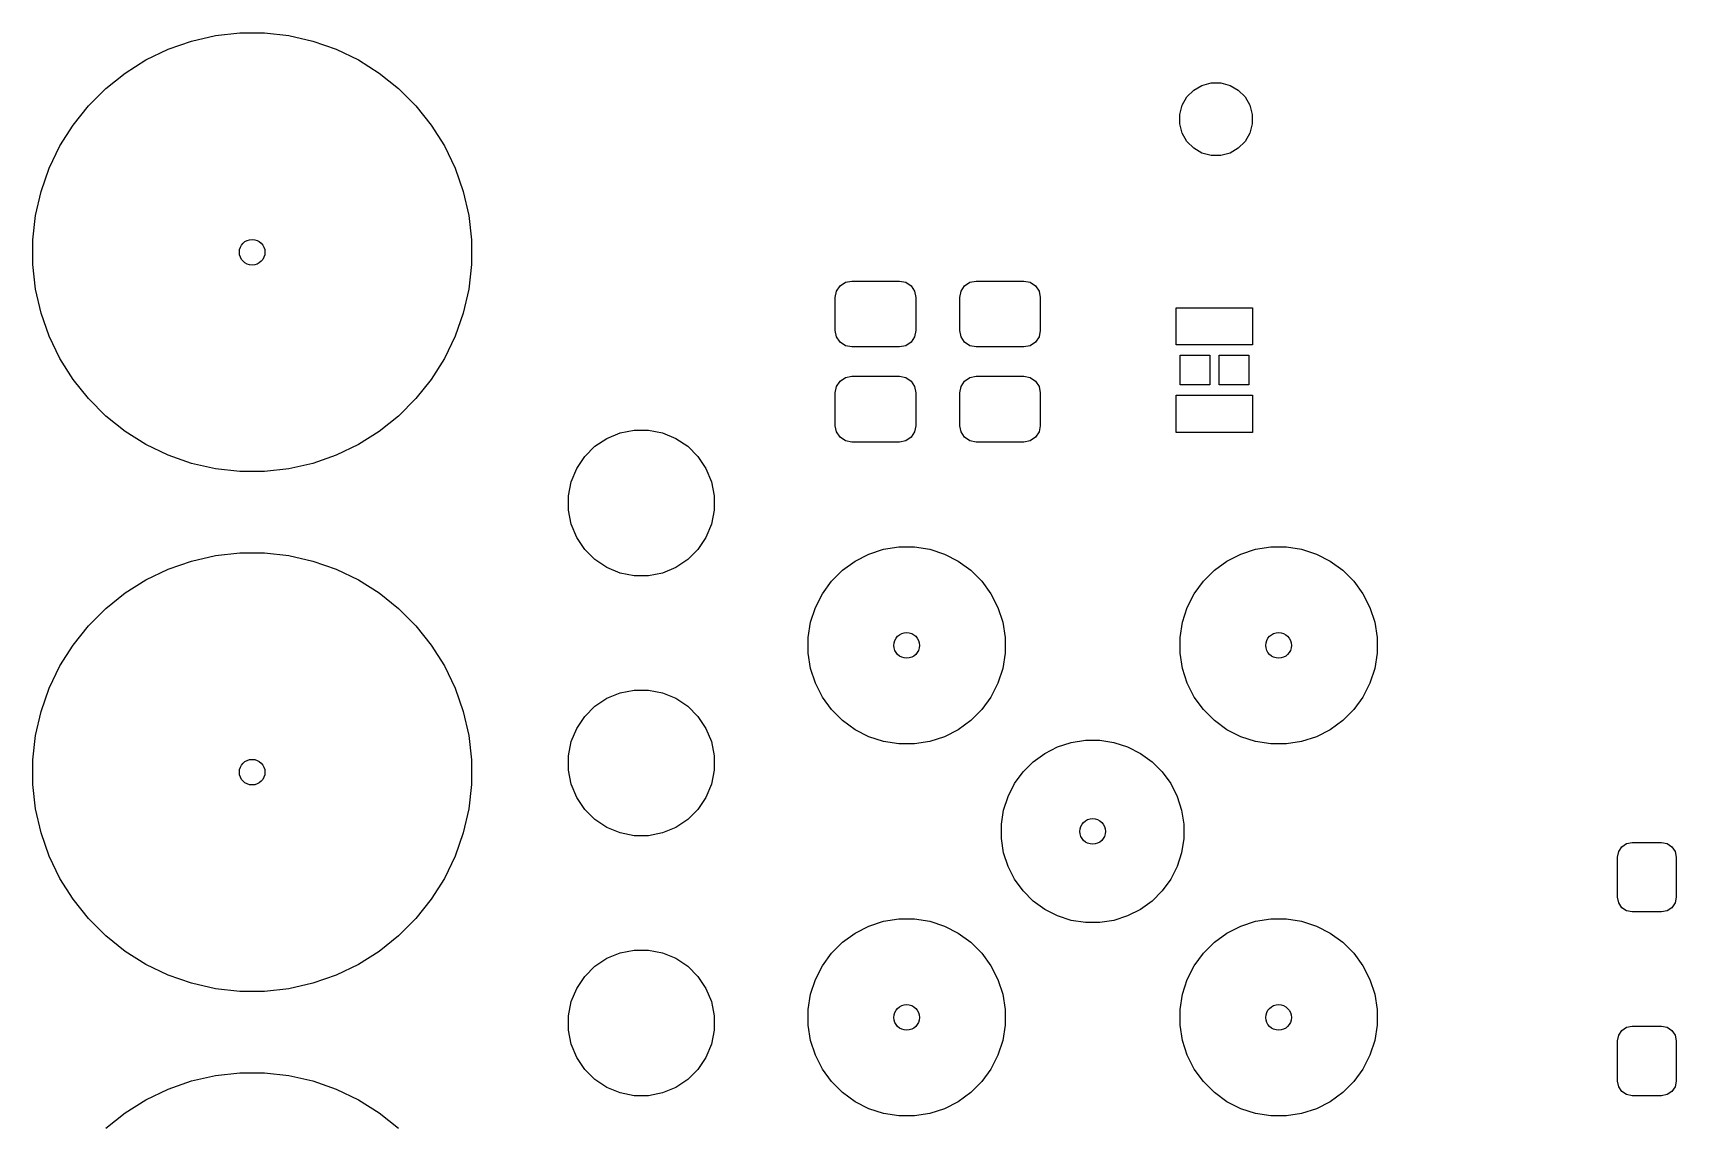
# Model space of a CAD drawing. Extents: x 4.81 to 6.61, y -4.89 to -3.81.
# Drawn here: x 4.814 to 5.698, y -4.397 to -3.811 of the extents above; entities that cross this region are included whole.
import ezdxf

# ---------------------------------------------------------------- set-up
doc = ezdxf.new("R2010")
doc.units = 0
doc.header["$MEASUREMENT"] = 0
doc.layers.add('BLACK', color=7, linetype='CONTINUOUS')

msp = doc.modelspace()

# ---------------------------------------------------------------- linework, layer by layer
at = {"layer": 'BLACK', "linetype": 'CONTINUOUS'}
for p, q in [((4.88712, -3.82018), (4.89962, -3.81581)), ((4.89962, -3.81581), (4.91253, -3.81286)), ((4.91253, -3.81286), (4.92569, -3.81138)), ((4.92569, -3.81138), (4.93894, -3.81138)), ((4.93894, -3.81138), (4.9521, -3.81286)), ((4.9521, -3.81286), (4.96501, -3.81581)), ((4.96501, -3.81581), (4.97752, -3.82018)), ((4.86397, -3.83297), (4.87518, -3.82593)), ((4.87518, -3.82593), (4.88712, -3.82018)), ((4.97752, -3.82018), (4.98945, -3.82593)), ((4.98945, -3.82593), (5.00066, -3.83297)), ((4.85361, -3.84123), (4.86397, -3.83297)), ((5.00066, -3.83297), (5.01102, -3.84123)), ((4.84425, -3.8506), (4.85361, -3.84123)), ((5.01102, -3.84123), (5.02038, -3.8506)), ((5.43502, -3.84579), (5.43865, -3.84215)), ((5.43865, -3.84215), (5.4431, -3.83959)), ((5.4431, -3.83959), (5.44806, -3.83826)), ((5.44806, -3.83826), (5.4532, -3.83826)), ((5.4532, -3.83826), (5.45817, -3.83959)), ((5.45817, -3.83959), (5.46262, -3.84215)), ((5.46262, -3.84215), (5.46625, -3.84579)), ((4.83599, -3.86095), (4.84425, -3.8506)), ((5.02038, -3.8506), (5.02864, -3.86095)), ((5.43112, -3.8552), (5.43245, -3.85024)), ((5.43245, -3.85024), (5.43502, -3.84579)), ((5.46625, -3.84579), (5.46882, -3.85024)), ((5.46882, -3.85024), (5.47015, -3.8552)), ((4.82894, -3.87217), (4.83599, -3.86095)), ((5.02864, -3.86095), (5.03569, -3.87217)), ((5.43112, -3.86034), (5.43112, -3.8552)), ((5.43245, -3.8653), (5.43112, -3.86034)), ((5.47015, -3.86034), (5.46882, -3.8653)), ((5.47015, -3.8552), (5.47015, -3.86034)), ((5.43502, -3.86976), (5.43245, -3.8653)), ((5.43865, -3.87339), (5.43502, -3.86976)), ((5.46625, -3.86976), (5.46262, -3.87339)), ((5.46882, -3.8653), (5.46625, -3.86976)), ((4.8232, -3.8841), (4.82894, -3.87217)), ((5.03569, -3.87217), (5.04144, -3.8841)), ((5.4431, -3.87596), (5.43865, -3.87339)), ((5.44806, -3.87729), (5.4431, -3.87596)), ((5.4532, -3.87729), (5.44806, -3.87729)), ((5.45817, -3.87596), (5.4532, -3.87729)), ((5.46262, -3.87339), (5.45817, -3.87596)), ((4.81882, -3.8966), (4.8232, -3.8841)), ((5.04144, -3.8841), (5.04581, -3.8966)), ((4.81588, -3.90952), (4.81882, -3.8966)), ((5.04581, -3.8966), (5.04876, -3.90952)), ((4.81439, -3.92268), (4.81588, -3.90952)), ((5.04876, -3.90952), (5.05024, -3.92268)), ((4.81439, -3.93592), (4.81439, -3.92268)), ((5.05024, -3.92268), (5.05024, -3.93592)), ((4.81588, -3.94908), (4.81439, -3.93592)), ((5.05024, -3.93592), (5.04876, -3.94908)), ((4.81882, -3.962), (4.81588, -3.94908)), ((5.04876, -3.94908), (5.04581, -3.962)), ((5.24658, -3.95025), (5.2485, -3.94737)), ((5.2485, -3.94737), (5.25138, -3.94545)), ((5.25138, -3.94545), (5.25477, -3.94478)), ((5.25477, -3.94478), (5.28036, -3.94478)), ((5.28036, -3.94478), (5.28375, -3.94545)), ((5.28375, -3.94545), (5.28662, -3.94737)), ((5.28662, -3.94737), (5.28854, -3.95025)), ((5.31351, -3.95025), (5.31543, -3.94737)), ((5.31543, -3.94737), (5.31831, -3.94545)), ((5.31831, -3.94545), (5.3217, -3.94478)), ((5.3217, -3.94478), (5.34729, -3.94478)), ((5.34729, -3.94478), (5.35068, -3.94545)), ((5.35068, -3.94545), (5.35355, -3.94737)), ((5.35355, -3.94737), (5.35547, -3.95025)), ((5.24591, -3.95364), (5.24658, -3.95025)), ((5.24591, -3.97135), (5.24591, -3.95364)), ((5.28854, -3.95025), (5.28922, -3.95364)), ((5.28922, -3.95364), (5.28922, -3.97135)), ((5.31284, -3.95364), (5.31351, -3.95025)), ((5.31284, -3.97135), (5.31284, -3.95364)), ((5.35547, -3.95025), (5.35615, -3.95364)), ((5.35615, -3.95364), (5.35615, -3.97135)), ((4.8232, -3.9745), (4.81882, -3.962)), ((5.04581, -3.962), (5.04144, -3.9745)), ((5.42928, -3.97913), (5.42928, -3.95913)), ((5.42928, -3.95913), (5.47028, -3.95913)), ((5.47028, -3.95913), (5.47028, -3.97913)), ((4.82894, -3.98643), (4.8232, -3.9745)), ((5.04144, -3.9745), (5.03569, -3.98643)), ((5.24658, -3.97474), (5.24591, -3.97135)), ((5.2485, -3.97762), (5.24658, -3.97474)), ((5.28854, -3.97474), (5.28662, -3.97762)), ((5.28922, -3.97135), (5.28854, -3.97474)), ((5.31351, -3.97474), (5.31284, -3.97135)), ((5.31543, -3.97762), (5.31351, -3.97474)), ((5.35547, -3.97474), (5.35355, -3.97762)), ((5.35615, -3.97135), (5.35547, -3.97474)), ((5.25138, -3.97954), (5.2485, -3.97762)), ((5.25477, -3.98021), (5.25138, -3.97954)), ((5.28036, -3.98021), (5.25477, -3.98021)), ((5.28375, -3.97954), (5.28036, -3.98021)), ((5.28662, -3.97762), (5.28375, -3.97954)), ((5.31831, -3.97954), (5.31543, -3.97762)), ((5.3217, -3.98021), (5.31831, -3.97954)), ((5.34729, -3.98021), (5.3217, -3.98021)), ((5.35068, -3.97954), (5.34729, -3.98021)), ((5.35355, -3.97762), (5.35068, -3.97954)), ((5.47028, -3.97913), (5.42928, -3.97913)), ((5.43128, -4.00063), (5.43128, -3.98463)), ((5.43128, -3.98463), (5.44728, -3.98463)), ((5.44728, -3.98463), (5.44728, -4.00063)), ((5.45228, -4.00063), (5.45228, -3.98463)), ((5.45228, -3.98463), (5.46828, -3.98463)), ((5.46828, -3.98463), (5.46828, -4.00063)), ((4.83599, -3.99765), (4.82894, -3.98643)), ((5.03569, -3.98643), (5.02864, -3.99765)), ((4.84425, -4.008), (4.83599, -3.99765)), ((5.02864, -3.99765), (5.02038, -4.008)), ((5.24591, -4.00482), (5.24658, -4.00143)), ((5.24658, -4.00143), (5.2485, -3.99856)), ((5.2485, -3.99856), (5.25138, -3.99663)), ((5.25138, -3.99663), (5.25477, -3.99596)), ((5.25477, -3.99596), (5.28036, -3.99596)), ((5.28036, -3.99596), (5.28375, -3.99663)), ((5.28375, -3.99663), (5.28662, -3.99856)), ((5.28662, -3.99856), (5.28854, -4.00143)), ((5.28854, -4.00143), (5.28922, -4.00482)), ((5.31284, -4.00482), (5.31351, -4.00143)), ((5.31351, -4.00143), (5.31543, -3.99856)), ((5.31543, -3.99856), (5.31831, -3.99663)), ((5.31831, -3.99663), (5.3217, -3.99596)), ((5.3217, -3.99596), (5.34729, -3.99596)), ((5.34729, -3.99596), (5.35068, -3.99663)), ((5.35068, -3.99663), (5.35355, -3.99856)), ((5.35355, -3.99856), (5.35547, -4.00143)), ((5.35547, -4.00143), (5.35615, -4.00482)), ((5.44728, -4.00063), (5.43128, -4.00063)), ((5.46828, -4.00063), (5.45228, -4.00063)), ((4.85361, -4.01737), (4.84425, -4.008)), ((5.02038, -4.008), (5.01102, -4.01737)), ((5.24591, -4.02254), (5.24591, -4.00482)), ((5.28922, -4.00482), (5.28922, -4.02254)), ((5.31284, -4.02254), (5.31284, -4.00482)), ((5.35615, -4.00482), (5.35615, -4.02254)), ((5.42928, -4.02613), (5.42928, -4.00613)), ((5.42928, -4.00613), (5.47028, -4.00613)), ((5.47028, -4.00613), (5.47028, -4.02613)), ((4.86397, -4.02563), (4.85361, -4.01737)), ((5.01102, -4.01737), (5.00066, -4.02563)), ((4.87518, -4.03267), (4.86397, -4.02563)), ((5.00066, -4.02563), (4.98945, -4.03267)), ((5.1166, -4.03364), (5.12302, -4.02935)), ((5.12302, -4.02935), (5.13015, -4.0264)), ((5.13015, -4.0264), (5.13772, -4.02489)), ((5.13772, -4.02489), (5.14544, -4.02489)), ((5.14544, -4.02489), (5.15301, -4.0264)), ((5.15301, -4.0264), (5.16014, -4.02935)), ((5.16014, -4.02935), (5.16655, -4.03364)), ((5.24658, -4.02593), (5.24591, -4.02254)), ((5.2485, -4.0288), (5.24658, -4.02593)), ((5.25138, -4.03072), (5.2485, -4.0288)), ((5.28662, -4.0288), (5.28375, -4.03072)), ((5.28854, -4.02593), (5.28662, -4.0288)), ((5.28922, -4.02254), (5.28854, -4.02593)), ((5.31351, -4.02593), (5.31284, -4.02254)), ((5.31543, -4.0288), (5.31351, -4.02593)), ((5.31831, -4.03072), (5.31543, -4.0288)), ((5.35355, -4.0288), (5.35068, -4.03072)), ((5.35547, -4.02593), (5.35355, -4.0288)), ((5.35615, -4.02254), (5.35547, -4.02593)), ((5.47028, -4.02613), (5.42928, -4.02613)), ((4.88712, -4.03842), (4.87518, -4.03267)), ((4.89962, -4.04279), (4.88712, -4.03842)), ((4.97752, -4.03842), (4.96501, -4.04279)), ((4.98945, -4.03267), (4.97752, -4.03842)), ((5.11115, -4.03909), (5.1166, -4.03364)), ((5.16655, -4.03364), (5.17201, -4.03909)), ((5.25477, -4.03139), (5.25138, -4.03072)), ((5.28036, -4.03139), (5.25477, -4.03139)), ((5.28375, -4.03072), (5.28036, -4.03139)), ((5.3217, -4.03139), (5.31831, -4.03072)), ((5.34729, -4.03139), (5.3217, -4.03139)), ((5.35068, -4.03072), (5.34729, -4.03139)), ((4.91253, -4.04574), (4.89962, -4.04279)), ((4.92569, -4.04722), (4.91253, -4.04574)), ((4.93894, -4.04722), (4.92569, -4.04722)), ((4.9521, -4.04574), (4.93894, -4.04722)), ((4.96501, -4.04279), (4.9521, -4.04574)), ((5.1039, -4.05264), (5.10686, -4.04551)), ((5.10686, -4.04551), (5.11115, -4.03909)), ((5.17201, -4.03909), (5.1763, -4.04551)), ((5.1763, -4.04551), (5.17925, -4.05264)), ((5.1024, -4.06021), (5.1039, -4.05264)), ((5.17925, -4.05264), (5.18076, -4.06021)), ((5.1024, -4.06793), (5.1024, -4.06021)), ((5.18076, -4.06021), (5.18076, -4.06793)), ((5.1039, -4.0755), (5.1024, -4.06793)), ((5.18076, -4.06793), (5.17925, -4.0755)), ((5.10686, -4.08263), (5.1039, -4.0755)), ((5.17925, -4.0755), (5.1763, -4.08263)), ((4.91253, -4.09237), (4.92569, -4.09088)), ((4.92569, -4.09088), (4.93894, -4.09088)), ((4.93894, -4.09088), (4.9521, -4.09237)), ((5.11115, -4.08905), (5.10686, -4.08263)), ((5.1166, -4.0945), (5.11115, -4.08905)), ((5.17201, -4.08905), (5.16655, -4.0945)), ((5.1763, -4.08263), (5.17201, -4.08905)), ((5.26396, -4.09154), (5.27189, -4.08896)), ((5.27189, -4.08896), (5.28013, -4.08766)), ((5.28013, -4.08766), (5.28847, -4.08766)), ((5.28847, -4.08766), (5.2967, -4.08896)), ((5.2967, -4.08896), (5.30463, -4.09154)), ((5.46396, -4.09154), (5.47189, -4.08896)), ((5.47189, -4.08896), (5.48013, -4.08766)), ((5.48013, -4.08766), (5.48847, -4.08766)), ((5.48847, -4.08766), (5.4967, -4.08896)), ((5.4967, -4.08896), (5.50463, -4.09154)), ((4.87518, -4.10543), (4.88712, -4.09969)), ((4.88712, -4.09969), (4.89962, -4.09531)), ((4.89962, -4.09531), (4.91253, -4.09237)), ((4.9521, -4.09237), (4.96501, -4.09531)), ((4.96501, -4.09531), (4.97752, -4.09969)), ((4.97752, -4.09969), (4.98945, -4.10543)), ((5.12302, -4.09879), (5.1166, -4.0945)), ((5.13015, -4.10175), (5.12302, -4.09879)), ((5.16014, -4.09879), (5.15301, -4.10175)), ((5.16655, -4.0945), (5.16014, -4.09879)), ((5.24388, -4.10613), (5.24978, -4.10023)), ((5.24978, -4.10023), (5.25652, -4.09533)), ((5.25652, -4.09533), (5.26396, -4.09154)), ((5.30463, -4.09154), (5.31207, -4.09533)), ((5.31207, -4.09533), (5.31881, -4.10023)), ((5.31881, -4.10023), (5.32471, -4.10613)), ((5.44388, -4.10613), (5.44978, -4.10023)), ((5.44978, -4.10023), (5.45652, -4.09533)), ((5.45652, -4.09533), (5.46396, -4.09154)), ((5.50463, -4.09154), (5.51207, -4.09533)), ((5.51207, -4.09533), (5.51881, -4.10023)), ((5.51881, -4.10023), (5.52471, -4.10613)), ((4.86397, -4.11248), (4.87518, -4.10543)), ((4.98945, -4.10543), (5.00066, -4.11248)), ((5.13772, -4.10325), (5.13015, -4.10175)), ((5.14544, -4.10325), (5.13772, -4.10325)), ((5.15301, -4.10175), (5.14544, -4.10325)), ((5.23898, -4.11288), (5.24388, -4.10613)), ((5.32471, -4.10613), (5.32961, -4.11288)), ((5.43898, -4.11288), (5.44388, -4.10613)), ((5.52471, -4.10613), (5.52961, -4.11288)), ((4.85361, -4.12074), (4.86397, -4.11248)), ((5.00066, -4.11248), (5.01102, -4.12074)), ((5.23519, -4.12031), (5.23898, -4.11288)), ((5.32961, -4.11288), (5.3334, -4.12031)), ((5.43519, -4.12031), (5.43898, -4.11288)), ((5.52961, -4.11288), (5.5334, -4.12031)), ((4.84425, -4.1301), (4.85361, -4.12074)), ((5.01102, -4.12074), (5.02038, -4.1301)), ((5.23261, -4.12824), (5.23519, -4.12031)), ((5.3334, -4.12031), (5.33598, -4.12824)), ((5.43261, -4.12824), (5.43519, -4.12031)), ((5.5334, -4.12031), (5.53598, -4.12824)), ((4.83599, -4.14046), (4.84425, -4.1301)), ((5.02038, -4.1301), (5.02864, -4.14046)), ((5.23131, -4.13648), (5.23261, -4.12824)), ((5.33598, -4.12824), (5.33728, -4.13648)), ((5.43131, -4.13648), (5.43261, -4.12824)), ((5.53598, -4.12824), (5.53728, -4.13648)), ((4.82894, -4.15167), (4.83599, -4.14046)), ((5.02864, -4.14046), (5.03569, -4.15167)), ((5.23131, -4.14482), (5.23131, -4.13648)), ((5.33728, -4.13648), (5.33728, -4.14482)), ((5.43131, -4.14482), (5.43131, -4.13648)), ((5.53728, -4.13648), (5.53728, -4.14482)), ((4.8232, -4.16361), (4.82894, -4.15167)), ((5.03569, -4.15167), (5.04144, -4.16361)), ((5.23261, -4.15305), (5.23131, -4.14482)), ((5.23519, -4.16099), (5.23261, -4.15305)), ((5.33598, -4.15305), (5.3334, -4.16099)), ((5.33728, -4.14482), (5.33598, -4.15305)), ((5.43261, -4.15305), (5.43131, -4.14482)), ((5.43519, -4.16099), (5.43261, -4.15305)), ((5.53598, -4.15305), (5.5334, -4.16099)), ((5.53728, -4.14482), (5.53598, -4.15305)), ((5.23898, -4.16842), (5.23519, -4.16099)), ((5.3334, -4.16099), (5.32961, -4.16842)), ((5.43898, -4.16842), (5.43519, -4.16099)), ((5.5334, -4.16099), (5.52961, -4.16842)), ((4.81882, -4.17611), (4.8232, -4.16361)), ((5.04144, -4.16361), (5.04581, -4.17611)), ((5.1166, -4.1734), (5.12302, -4.16911)), ((5.12302, -4.16911), (5.13015, -4.16616)), ((5.13015, -4.16616), (5.13772, -4.16465)), ((5.13772, -4.16465), (5.14544, -4.16465)), ((5.14544, -4.16465), (5.15301, -4.16616)), ((5.15301, -4.16616), (5.16014, -4.16911)), ((5.16014, -4.16911), (5.16655, -4.1734)), ((5.24388, -4.17516), (5.23898, -4.16842)), ((5.32961, -4.16842), (5.32471, -4.17516)), ((5.44388, -4.17516), (5.43898, -4.16842)), ((5.52961, -4.16842), (5.52471, -4.17516)), ((4.81588, -4.18902), (4.81882, -4.17611)), ((5.04581, -4.17611), (5.04876, -4.18902)), ((5.10686, -4.18528), (5.11115, -4.17886)), ((5.11115, -4.17886), (5.1166, -4.1734)), ((5.16655, -4.1734), (5.17201, -4.17886)), ((5.17201, -4.17886), (5.1763, -4.18528)), ((5.24978, -4.18106), (5.24388, -4.17516)), ((5.32471, -4.17516), (5.31881, -4.18106)), ((5.44978, -4.18106), (5.44388, -4.17516)), ((5.52471, -4.17516), (5.51881, -4.18106)), ((5.1039, -4.19241), (5.10686, -4.18528)), ((5.1763, -4.18528), (5.17925, -4.19241)), ((5.25652, -4.18596), (5.24978, -4.18106)), ((5.26396, -4.18975), (5.25652, -4.18596)), ((5.31207, -4.18596), (5.30463, -4.18975)), ((5.31881, -4.18106), (5.31207, -4.18596)), ((5.45652, -4.18596), (5.44978, -4.18106)), ((5.46396, -4.18975), (5.45652, -4.18596)), ((5.51207, -4.18596), (5.50463, -4.18975)), ((5.51881, -4.18106), (5.51207, -4.18596)), ((4.81439, -4.20218), (4.81588, -4.18902)), ((5.04876, -4.18902), (5.05024, -4.20218)), ((5.1024, -4.19998), (5.1039, -4.19241)), ((5.17925, -4.19241), (5.18076, -4.19998)), ((5.27189, -4.19233), (5.26396, -4.18975)), ((5.28013, -4.19363), (5.27189, -4.19233)), ((5.28847, -4.19363), (5.28013, -4.19363)), ((5.2967, -4.19233), (5.28847, -4.19363)), ((5.30463, -4.18975), (5.2967, -4.19233)), ((5.35858, -4.19869), (5.36546, -4.19518)), ((5.36546, -4.19518), (5.37281, -4.19279)), ((5.37281, -4.19279), (5.38043, -4.19158)), ((5.38043, -4.19158), (5.38816, -4.19158)), ((5.38816, -4.19158), (5.39578, -4.19279)), ((5.39578, -4.19279), (5.40313, -4.19518)), ((5.40313, -4.19518), (5.41001, -4.19869)), ((5.47189, -4.19233), (5.46396, -4.18975)), ((5.48013, -4.19363), (5.47189, -4.19233)), ((5.48847, -4.19363), (5.48013, -4.19363)), ((5.4967, -4.19233), (5.48847, -4.19363)), ((5.50463, -4.18975), (5.4967, -4.19233)), ((4.81439, -4.21543), (4.81439, -4.20218)), ((5.05024, -4.20218), (5.05024, -4.21543)), ((5.1024, -4.20769), (5.1024, -4.19998)), ((5.18076, -4.19998), (5.18076, -4.20769)), ((5.34687, -4.20868), (5.35233, -4.20322)), ((5.35233, -4.20322), (5.35858, -4.19869)), ((5.41001, -4.19869), (5.41626, -4.20322)), ((5.41626, -4.20322), (5.42172, -4.20868)), ((5.1039, -4.21526), (5.1024, -4.20769)), ((5.18076, -4.20769), (5.17925, -4.21526)), ((5.33883, -4.22181), (5.34233, -4.21493)), ((5.34233, -4.21493), (5.34687, -4.20868)), ((5.42172, -4.20868), (5.42626, -4.21493)), ((5.42626, -4.21493), (5.42976, -4.22181)), ((4.81588, -4.22859), (4.81439, -4.21543)), ((5.05024, -4.21543), (5.04876, -4.22859)), ((5.10686, -4.22239), (5.1039, -4.21526)), ((5.11115, -4.22881), (5.10686, -4.22239)), ((5.1763, -4.22239), (5.17201, -4.22881)), ((5.17925, -4.21526), (5.1763, -4.22239)), ((5.33644, -4.22916), (5.33883, -4.22181)), ((5.42976, -4.22181), (5.43215, -4.22916)), ((4.81882, -4.2415), (4.81588, -4.22859)), ((5.04876, -4.22859), (5.04581, -4.2415)), ((5.1166, -4.23427), (5.11115, -4.22881)), ((5.17201, -4.22881), (5.16655, -4.23427)), ((5.33523, -4.23678), (5.33644, -4.22916)), ((5.43215, -4.22916), (5.43336, -4.23678)), ((4.8232, -4.25401), (4.81882, -4.2415)), ((5.04581, -4.2415), (5.04144, -4.25401)), ((5.12302, -4.23856), (5.1166, -4.23427)), ((5.13015, -4.24151), (5.12302, -4.23856)), ((5.13772, -4.24302), (5.13015, -4.24151)), ((5.15301, -4.24151), (5.14544, -4.24302)), ((5.16014, -4.23856), (5.15301, -4.24151)), ((5.16655, -4.23427), (5.16014, -4.23856)), ((5.33523, -4.24451), (5.33523, -4.23678)), ((5.43336, -4.23678), (5.43336, -4.24451)), ((5.14544, -4.24302), (5.13772, -4.24302)), ((5.33644, -4.25213), (5.33523, -4.24451)), ((5.43336, -4.24451), (5.43215, -4.25213)), ((5.66718, -4.25141), (5.66888, -4.24886)), ((5.66888, -4.24886), (5.67144, -4.24715)), ((5.67144, -4.24715), (5.67445, -4.24655)), ((5.67445, -4.24655), (5.6902, -4.24655)), ((5.6902, -4.24655), (5.69321, -4.24715)), ((5.69321, -4.24715), (5.69577, -4.24886)), ((5.69577, -4.24886), (5.69748, -4.25141)), ((4.82894, -4.26594), (4.8232, -4.25401)), ((5.04144, -4.25401), (5.03569, -4.26594)), ((5.33883, -4.25948), (5.33644, -4.25213)), ((5.43215, -4.25213), (5.42976, -4.25948)), ((5.66658, -4.25443), (5.66718, -4.25141)), ((5.66658, -4.27608), (5.66658, -4.25443)), ((5.69748, -4.25141), (5.69807, -4.25443)), ((5.69807, -4.25443), (5.69807, -4.27608)), ((4.83599, -4.27715), (4.82894, -4.26594)), ((5.03569, -4.26594), (5.02864, -4.27715)), ((5.34233, -4.26636), (5.33883, -4.25948)), ((5.34687, -4.27261), (5.34233, -4.26636)), ((5.42626, -4.26636), (5.42172, -4.27261)), ((5.42976, -4.25948), (5.42626, -4.26636)), ((5.35233, -4.27807), (5.34687, -4.27261)), ((5.42172, -4.27261), (5.41626, -4.27807)), ((5.66718, -4.27909), (5.66658, -4.27608)), ((5.69807, -4.27608), (5.69748, -4.27909)), ((4.84425, -4.28751), (4.83599, -4.27715)), ((5.02864, -4.27715), (5.02038, -4.28751)), ((5.35858, -4.28261), (5.35233, -4.27807)), ((5.36546, -4.28611), (5.35858, -4.28261)), ((5.41001, -4.28261), (5.40313, -4.28611)), ((5.41626, -4.27807), (5.41001, -4.28261)), ((5.66888, -4.28165), (5.66718, -4.27909)), ((5.67144, -4.28335), (5.66888, -4.28165)), ((5.67445, -4.28395), (5.67144, -4.28335)), ((5.6902, -4.28395), (5.67445, -4.28395)), ((5.69321, -4.28335), (5.6902, -4.28395)), ((5.69577, -4.28165), (5.69321, -4.28335)), ((5.69748, -4.27909), (5.69577, -4.28165)), ((4.85361, -4.29688), (4.84425, -4.28751)), ((5.02038, -4.28751), (5.01102, -4.29688)), ((5.25652, -4.29533), (5.26396, -4.29154)), ((5.26396, -4.29154), (5.27189, -4.28896)), ((5.27189, -4.28896), (5.28013, -4.28766)), ((5.28013, -4.28766), (5.28847, -4.28766)), ((5.28847, -4.28766), (5.2967, -4.28896)), ((5.2967, -4.28896), (5.30463, -4.29154)), ((5.30463, -4.29154), (5.31207, -4.29533)), ((5.37281, -4.2885), (5.36546, -4.28611)), ((5.38043, -4.28971), (5.37281, -4.2885)), ((5.38816, -4.28971), (5.38043, -4.28971)), ((5.39578, -4.2885), (5.38816, -4.28971)), ((5.40313, -4.28611), (5.39578, -4.2885)), ((5.45652, -4.29533), (5.46396, -4.29154)), ((5.46396, -4.29154), (5.47189, -4.28896)), ((5.47189, -4.28896), (5.48013, -4.28766)), ((5.48013, -4.28766), (5.48847, -4.28766)), ((5.48847, -4.28766), (5.4967, -4.28896)), ((5.4967, -4.28896), (5.50463, -4.29154)), ((5.50463, -4.29154), (5.51207, -4.29533)), ((4.86397, -4.30513), (4.85361, -4.29688)), ((5.01102, -4.29688), (5.00066, -4.30513)), ((5.24388, -4.30613), (5.24978, -4.30023)), ((5.24978, -4.30023), (5.25652, -4.29533)), ((5.31207, -4.29533), (5.31881, -4.30023)), ((5.31881, -4.30023), (5.32471, -4.30613)), ((5.44388, -4.30613), (5.44978, -4.30023)), ((5.44978, -4.30023), (5.45652, -4.29533)), ((5.51207, -4.29533), (5.51881, -4.30023)), ((5.51881, -4.30023), (5.52471, -4.30613)), ((4.87518, -4.31218), (4.86397, -4.30513)), ((4.88712, -4.31793), (4.87518, -4.31218)), ((4.98945, -4.31218), (4.97752, -4.31793)), ((5.00066, -4.30513), (4.98945, -4.31218)), ((5.1166, -4.31316), (5.12302, -4.30888)), ((5.12302, -4.30888), (5.13015, -4.30592)), ((5.13015, -4.30592), (5.13772, -4.30442)), ((5.13772, -4.30442), (5.14544, -4.30442)), ((5.14544, -4.30442), (5.15301, -4.30592)), ((5.15301, -4.30592), (5.16014, -4.30888)), ((5.16014, -4.30888), (5.16655, -4.31316)), ((5.23898, -4.31288), (5.24388, -4.30613)), ((5.32471, -4.30613), (5.32961, -4.31288)), ((5.43898, -4.31288), (5.44388, -4.30613)), ((5.52471, -4.30613), (5.52961, -4.31288)), ((4.89962, -4.3223), (4.88712, -4.31793)), ((4.97752, -4.31793), (4.96501, -4.3223)), ((5.10686, -4.32504), (5.11115, -4.31862)), ((5.11115, -4.31862), (5.1166, -4.31316)), ((5.16655, -4.31316), (5.17201, -4.31862)), ((5.17201, -4.31862), (5.1763, -4.32504)), ((5.23261, -4.32824), (5.23519, -4.32031)), ((5.23519, -4.32031), (5.23898, -4.31288)), ((5.32961, -4.31288), (5.3334, -4.32031)), ((5.3334, -4.32031), (5.33598, -4.32824)), ((5.43261, -4.32824), (5.43519, -4.32031)), ((5.43519, -4.32031), (5.43898, -4.31288)), ((5.52961, -4.31288), (5.5334, -4.32031)), ((5.5334, -4.32031), (5.53598, -4.32824)), ((4.91253, -4.32525), (4.89962, -4.3223)), ((4.92569, -4.32673), (4.91253, -4.32525)), ((4.93894, -4.32673), (4.92569, -4.32673)), ((4.9521, -4.32525), (4.93894, -4.32673)), ((4.96501, -4.3223), (4.9521, -4.32525)), ((5.1039, -4.33217), (5.10686, -4.32504)), ((5.1763, -4.32504), (5.17925, -4.33217)), ((5.23131, -4.33648), (5.23261, -4.32824)), ((5.33598, -4.32824), (5.33728, -4.33648)), ((5.43131, -4.33648), (5.43261, -4.32824)), ((5.53598, -4.32824), (5.53728, -4.33648)), ((5.1024, -4.33974), (5.1039, -4.33217)), ((5.17925, -4.33217), (5.18076, -4.33974)), ((5.23131, -4.34482), (5.23131, -4.33648)), ((5.33728, -4.33648), (5.33728, -4.34482)), ((5.43131, -4.34482), (5.43131, -4.33648)), ((5.53728, -4.33648), (5.53728, -4.34482)), ((5.1024, -4.34746), (5.1024, -4.33974)), ((5.1039, -4.35503), (5.1024, -4.34746)), ((5.18076, -4.34746), (5.17925, -4.35503)), ((5.18076, -4.33974), (5.18076, -4.34746)), ((5.23261, -4.35305), (5.23131, -4.34482)), ((5.33728, -4.34482), (5.33598, -4.35305)), ((5.43261, -4.35305), (5.43131, -4.34482)), ((5.53728, -4.34482), (5.53598, -4.35305)), ((5.66718, -4.35023), (5.66888, -4.34768)), ((5.66888, -4.34768), (5.67144, -4.34597)), ((5.67144, -4.34597), (5.67445, -4.34537)), ((5.67445, -4.34537), (5.6902, -4.34537)), ((5.6902, -4.34537), (5.69321, -4.34597)), ((5.69321, -4.34597), (5.69577, -4.34768)), ((5.69577, -4.34768), (5.69748, -4.35023)), ((5.10686, -4.36216), (5.1039, -4.35503)), ((5.17925, -4.35503), (5.1763, -4.36216)), ((5.23519, -4.36099), (5.23261, -4.35305)), ((5.33598, -4.35305), (5.3334, -4.36099)), ((5.43519, -4.36099), (5.43261, -4.35305)), ((5.53598, -4.35305), (5.5334, -4.36099)), ((5.66658, -4.35324), (5.66718, -4.35023)), ((5.66658, -4.3749), (5.66658, -4.35324)), ((5.69748, -4.35023), (5.69807, -4.35324)), ((5.69807, -4.35324), (5.69807, -4.3749)), ((5.11115, -4.36857), (5.10686, -4.36216)), ((5.1763, -4.36216), (5.17201, -4.36857)), ((5.23898, -4.36842), (5.23519, -4.36099)), ((5.3334, -4.36099), (5.32961, -4.36842)), ((5.43898, -4.36842), (5.43519, -4.36099)), ((5.5334, -4.36099), (5.52961, -4.36842)), ((4.89962, -4.37482), (4.91253, -4.37187)), ((4.91253, -4.37187), (4.92569, -4.37039)), ((4.92569, -4.37039), (4.93894, -4.37039)), ((4.93894, -4.37039), (4.9521, -4.37187)), ((4.9521, -4.37187), (4.96501, -4.37482)), ((5.1166, -4.37403), (5.11115, -4.36857)), ((5.12302, -4.37832), (5.1166, -4.37403)), ((5.16655, -4.37403), (5.16014, -4.37832)), ((5.17201, -4.36857), (5.16655, -4.37403)), ((5.24388, -4.37516), (5.23898, -4.36842)), ((5.32961, -4.36842), (5.32471, -4.37516)), ((5.44388, -4.37516), (5.43898, -4.36842)), ((5.52961, -4.36842), (5.52471, -4.37516)), ((4.87518, -4.38494), (4.88712, -4.37919)), ((4.88712, -4.37919), (4.89962, -4.37482)), ((4.96501, -4.37482), (4.97752, -4.37919)), ((4.97752, -4.37919), (4.98945, -4.38494)), ((5.13015, -4.38127), (5.12302, -4.37832)), ((5.13772, -4.38278), (5.13015, -4.38127)), ((5.14544, -4.38278), (5.13772, -4.38278)), ((5.15301, -4.38127), (5.14544, -4.38278)), ((5.16014, -4.37832), (5.15301, -4.38127)), ((5.24978, -4.38106), (5.24388, -4.37516)), ((5.25652, -4.38596), (5.24978, -4.38106)), ((5.31881, -4.38106), (5.31207, -4.38596)), ((5.32471, -4.37516), (5.31881, -4.38106)), ((5.44978, -4.38106), (5.44388, -4.37516)), ((5.45652, -4.38596), (5.44978, -4.38106)), ((5.51881, -4.38106), (5.51207, -4.38596)), ((5.52471, -4.37516), (5.51881, -4.38106)), ((5.66718, -4.37791), (5.66658, -4.3749)), ((5.66888, -4.38047), (5.66718, -4.37791)), ((5.67144, -4.38217), (5.66888, -4.38047)), ((5.67445, -4.38277), (5.67144, -4.38217)), ((5.6902, -4.38277), (5.67445, -4.38277)), ((5.69321, -4.38217), (5.6902, -4.38277)), ((5.69577, -4.38047), (5.69321, -4.38217)), ((5.69748, -4.37791), (5.69577, -4.38047)), ((5.69807, -4.3749), (5.69748, -4.37791)), ((4.86397, -4.39199), (4.87518, -4.38494)), ((4.98945, -4.38494), (5.00066, -4.39199)), ((5.26396, -4.38975), (5.25652, -4.38596)), ((5.27189, -4.39233), (5.26396, -4.38975)), ((5.30463, -4.38975), (5.2967, -4.39233)), ((5.31207, -4.38596), (5.30463, -4.38975)), ((5.46396, -4.38975), (5.45652, -4.38596)), ((5.47189, -4.39233), (5.46396, -4.38975)), ((5.50463, -4.38975), (5.4967, -4.39233)), ((5.51207, -4.38596), (5.50463, -4.38975)), ((4.85361, -4.40025), (4.86397, -4.39199)), ((5.00066, -4.39199), (5.01102, -4.40025)), ((5.28013, -4.39363), (5.27189, -4.39233)), ((5.28847, -4.39363), (5.28013, -4.39363)), ((5.2967, -4.39233), (5.28847, -4.39363)), ((5.48013, -4.39363), (5.47189, -4.39233)), ((5.48847, -4.39363), (5.48013, -4.39363)), ((5.4967, -4.39233), (5.48847, -4.39363))]:
    msp.add_line(p, q, dxfattribs=at)
at = {"layer": 'BLACK'}
for centre in [(4.93232, -3.9293), (5.2843, -4.14065), (5.4843, -4.14065), (4.93232, -4.20881), (5.3843, -4.24065), (5.2843, -4.34065), (5.4843, -4.34065)]:
    msp.add_circle(centre, 0.00689, dxfattribs=at)
at = {"layer": 'WHITE'}
for centre in [(4.93232, -3.9293), (5.2843, -4.14065), (5.4843, -4.14065), (4.93232, -4.20881), (5.3843, -4.24065), (5.2843, -4.34065), (5.4843, -4.34065)]:
    msp.add_circle(centre, 0.00689, dxfattribs=at)

doc.saveas('drawing.dxf')
